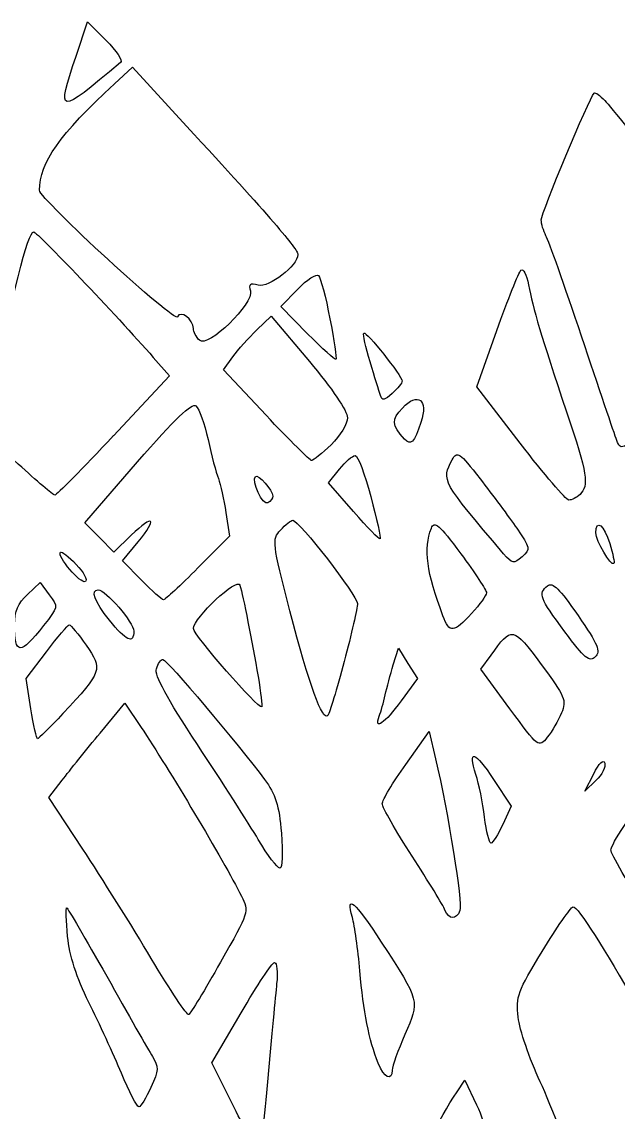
# Model space of a CAD drawing. Header units: centimetres. Extents: x -52 to 49, y -21 to 24.
# Drawn here: x -3.56 to -0.38, y -15.45 to -9.65 of the extents above; entities that cross this region are included whole.
import ezdxf

# ---------------------------------------------------------------- set-up
doc = ezdxf.new("R2010")
doc.units = ezdxf.units.CM
doc.header["$MEASUREMENT"] = 0
doc.layers.add('Layer 1', color=7, linetype='Continuous')

msp = doc.modelspace()

# ---------------------------------------------------------------- linework, layer by layer
at = {"layer": 'Layer 1'}
for points, knots in [([(-3.03389, -9.86711), (-3.02176, -9.85697), (-3.05653, -9.80398), (-3.11115, -9.74936), (-3.11115, -9.74936), (-3.11115, -9.74936), (-3.21046, -9.65005), (-3.21046, -9.65005), (-3.21046, -9.65005), (-3.21046, -9.65005), (-3.27087, -9.83226), (-3.27087, -9.83226), (-3.27087, -9.83226), (-3.37595, -10.14921), (-3.37192, -10.1498), (-3.03389, -9.86711)], [0, 0, 0, 0, 0.2, 0.2, 0.2, 0.2, 0.4, 0.4, 0.4, 0.4, 0.6, 0.6, 0.6, 0.6, 1, 1, 1, 1]), ([(-2.34265, -11.08262), (-2.35384, -11.04735), (-2.34485, -11.04068), (-2.30143, -11.05204), (-2.30143, -11.05204), (-2.2445, -11.06693), (-2.09021, -10.94788), (-2.09021, -10.88906), (-2.09021, -10.88906), (-2.09021, -10.8583), (-2.23574, -10.6902), (-2.6825, -10.20488), (-2.6825, -10.20488), (-2.6825, -10.20488), (-2.97052, -9.892), (-2.97052, -9.892), (-2.97052, -9.892), (-2.97052, -9.892), (-3.06576, -9.9797), (-3.06576, -9.9797), (-3.06576, -9.9797), (-3.36019, -10.25081), (-3.46515, -10.3995), (-3.46589, -10.54653), (-3.46589, -10.54653), (-3.46615, -10.5921), (-2.7421, -11.2558), (-2.73041, -11.22074), (-2.73041, -11.22074), (-2.71751, -11.18203), (-2.64583, -11.23431), (-2.64583, -11.28243), (-2.64583, -11.28243), (-2.64583, -11.29957), (-2.63145, -11.32797), (-2.61387, -11.34554), (-2.61387, -11.34554), (-2.56984, -11.38957), (-2.3216, -11.14892), (-2.34264, -11.08262), (-2.34264, -11.08262), (-2.34264, -11.08262), (-2.34265, -11.08262), (-2.34265, -11.08262)], [0, 0, 0, 0, 0.0833333, 0.0833333, 0.0833333, 0.0833333, 0.1666667, 0.1666667, 0.1666667, 0.1666667, 0.25, 0.25, 0.25, 0.25, 0.3333333, 0.3333333, 0.3333333, 0.3333333, 0.4166667, 0.4166667, 0.4166667, 0.4166667, 0.5, 0.5, 0.5, 0.5, 0.5833333, 0.5833333, 0.5833333, 0.5833333, 0.6666667, 0.6666667, 0.6666667, 0.6666667, 0.75, 0.75, 0.75, 0.75, 0.8333333, 0.8333333, 0.8333333, 0.8333333, 1, 1, 1, 1]), ([(-0.01579, -11.33285), (-0.07987, -11.25418), (-0.13229, -11.18391), (-0.13229, -11.17668), (-0.13229, -11.17668), (-0.13229, -11.14875), (-0.03557, -11.21827), (0.05149, -11.30876), (0.05149, -11.30876), (0.10164, -11.36089), (0.15522, -11.40324), (0.17055, -11.40287), (0.17055, -11.40287), (0.18589, -11.4025), (0.24968, -11.35385), (0.31232, -11.29473), (0.31232, -11.29473), (0.31232, -11.29473), (0.42621, -11.18726), (0.42621, -11.18726), (0.42621, -11.18726), (0.42621, -11.18726), (0.31408, -11.03742), (0.31408, -11.03742), (0.31408, -11.03742), (0.1685, -10.8429), (-0.39344, -10.13532), (-0.45478, -10.0693), (-0.45478, -10.0693), (-0.48084, -10.04125), (-0.50687, -10.02339), (-0.51263, -10.02961), (-0.51263, -10.02961), (-0.53889, -10.05796), (-0.79376, -10.66917), (-0.79376, -10.7038), (-0.79376, -10.7038), (-0.79376, -10.72524), (-0.78245, -10.76345), (-0.76864, -10.78872), (-0.76864, -10.78872), (-0.75482, -10.81399), (-0.66965, -11.05493), (-0.57937, -11.32414), (-0.57937, -11.32414), (-0.48909, -11.59335), (-0.40461, -11.8426), (-0.39163, -11.87802), (-0.39163, -11.87802), (-0.36879, -11.94035), (-0.36049, -11.93492), (-0.13366, -11.70914), (-0.13366, -11.70914), (-0.13366, -11.70914), (0.10071, -11.47586), (0.10071, -11.47586), (0.10071, -11.47586), (0.10071, -11.47586), (-0.01579, -11.33283), (-0.01579, -11.33283), (-0.01579, -11.33283), (-0.01579, -11.33283), (-0.01579, -11.33285), (-0.01579, -11.33285)], [0, 0, 0, 0, 0.0588235, 0.0588235, 0.0588235, 0.0588235, 0.1176471, 0.1176471, 0.1176471, 0.1176471, 0.1764706, 0.1764706, 0.1764706, 0.1764706, 0.2352941, 0.2352941, 0.2352941, 0.2352941, 0.2941176, 0.2941176, 0.2941176, 0.2941176, 0.3529412, 0.3529412, 0.3529412, 0.3529412, 0.4117647, 0.4117647, 0.4117647, 0.4117647, 0.4705882, 0.4705882, 0.4705882, 0.4705882, 0.5294118, 0.5294118, 0.5294118, 0.5294118, 0.5882353, 0.5882353, 0.5882353, 0.5882353, 0.6470588, 0.6470588, 0.6470588, 0.6470588, 0.7058824, 0.7058824, 0.7058824, 0.7058824, 0.7647059, 0.7647059, 0.7647059, 0.7647059, 0.8235294, 0.8235294, 0.8235294, 0.8235294, 0.8823529, 0.8823529, 0.8823529, 0.8823529, 1, 1, 1, 1]), ([(-3.07105, -11.85302), (-3.07105, -11.85302), (-2.7732, -11.5352), (-2.7732, -11.5352), (-2.7732, -11.5352), (-2.7732, -11.5352), (-2.85969, -11.4363), (-2.85969, -11.4363), (-2.85969, -11.4363), (-3.057, -11.21067), (-3.47837, -10.76854), (-3.4961, -10.76854), (-3.4961, -10.76854), (-3.52831, -10.76854), (-3.60781, -11.0865), (-3.73418, -11.72073), (-3.73418, -11.72073), (-3.73418, -11.72073), (-3.75784, -11.83948), (-3.75784, -11.83948), (-3.75784, -11.83948), (-3.75784, -11.83948), (-3.57887, -12.00393), (-3.57887, -12.00393), (-3.57887, -12.00393), (-3.48043, -12.09438), (-3.39292, -12.16893), (-3.3844, -12.1696), (-3.3844, -12.1696), (-3.37588, -12.17026), (-3.23487, -12.02781), (-3.07105, -11.85301), (-3.07105, -11.85301), (-3.07105, -11.85301), (-3.07105, -11.85302), (-3.07105, -11.85302)], [0, 0, 0, 0, 0.1, 0.1, 0.1, 0.1, 0.2, 0.2, 0.2, 0.2, 0.3, 0.3, 0.3, 0.3, 0.4, 0.4, 0.4, 0.4, 0.5, 0.5, 0.5, 0.5, 0.6, 0.6, 0.6, 0.6, 0.7, 0.7, 0.7, 0.7, 0.8, 0.8, 0.8, 0.8, 1, 1, 1, 1]), ([(-0.58737, -12.16554), (-0.53828, -12.11645), (-0.54774, -12.0585), (-0.65908, -11.72586), (-0.65908, -11.72586), (-0.79422, -11.32214), (-0.83853, -11.17417), (-0.86116, -11.05099), (-0.86116, -11.05099), (-0.87138, -10.99533), (-0.88971, -10.95976), (-0.90188, -10.97193), (-0.90188, -10.97193), (-0.91406, -10.98411), (-0.97188, -11.12882), (-1.03037, -11.29352), (-1.03037, -11.29352), (-1.03037, -11.29352), (-1.13673, -11.59297), (-1.13673, -11.59297), (-1.13673, -11.59297), (-1.13673, -11.59297), (-0.9057, -11.89362), (-0.9057, -11.89362), (-0.9057, -11.89362), (-0.77863, -12.05897), (-0.66217, -12.19495), (-0.64689, -12.19578), (-0.64689, -12.19578), (-0.63161, -12.1966), (-0.60482, -12.18301), (-0.58736, -12.16554), (-0.58736, -12.16554), (-0.58736, -12.16554), (-0.58737, -12.16554), (-0.58737, -12.16554)], [0, 0, 0, 0, 0.1, 0.1, 0.1, 0.1, 0.2, 0.2, 0.2, 0.2, 0.3, 0.3, 0.3, 0.3, 0.4, 0.4, 0.4, 0.4, 0.5, 0.5, 0.5, 0.5, 0.6, 0.6, 0.6, 0.6, 0.7, 0.7, 0.7, 0.7, 0.8, 0.8, 0.8, 0.8, 1, 1, 1, 1]), ([(-1.91929, -11.23034), (-1.9413, -11.11528), (-1.96855, -11.01191), (-1.97983, -11.00062), (-1.97983, -11.00062), (-1.99111, -10.98934), (-2.04087, -11.02192), (-2.09041, -11.07303), (-2.09041, -11.07303), (-2.09041, -11.07303), (-2.18047, -11.16595), (-2.18047, -11.16595), (-2.18047, -11.16595), (-2.18047, -11.16595), (-2.03767, -11.31055), (-2.03767, -11.31055), (-2.03767, -11.31055), (-1.95913, -11.39008), (-1.89136, -11.45164), (-1.88706, -11.44735), (-1.88706, -11.44735), (-1.88277, -11.44306), (-1.89727, -11.34541), (-1.91928, -11.23034), (-1.91928, -11.23034), (-1.91928, -11.23034), (-1.91929, -11.23034), (-1.91929, -11.23034)], [0, 0, 0, 0, 0.125, 0.125, 0.125, 0.125, 0.25, 0.25, 0.25, 0.25, 0.375, 0.375, 0.375, 0.375, 0.5, 0.5, 0.5, 0.5, 0.625, 0.625, 0.625, 0.625, 0.75, 0.75, 0.75, 0.75, 1, 1, 1, 1]), ([(-1.91287, -11.90106), (-1.86488, -11.85455), (-1.82562, -11.78997), (-1.82562, -11.75755), (-1.82562, -11.75755), (-1.82562, -11.72264), (-1.90838, -11.60045), (-2.0286, -11.45787), (-2.0286, -11.45787), (-2.0286, -11.45787), (-2.23158, -11.21714), (-2.23158, -11.21714), (-2.23158, -11.21714), (-2.23158, -11.21714), (-2.30883, -11.2905), (-2.30883, -11.2905), (-2.30883, -11.2905), (-2.35132, -11.33085), (-2.40864, -11.39523), (-2.43622, -11.43358), (-2.43622, -11.43358), (-2.43622, -11.43358), (-2.48636, -11.5033), (-2.48636, -11.5033), (-2.48636, -11.5033), (-2.48636, -11.5033), (-2.25934, -11.74446), (-2.25934, -11.74446), (-2.25934, -11.74446), (-2.13448, -11.8771), (-2.02508, -11.98562), (-2.01622, -11.98562), (-2.01622, -11.98562), (-2.00737, -11.98562), (-1.96086, -11.94756), (-1.91287, -11.90105), (-1.91287, -11.90105), (-1.91287, -11.90105), (-1.91287, -11.90106), (-1.91287, -11.90106)], [0, 0, 0, 0, 0.0909091, 0.0909091, 0.0909091, 0.0909091, 0.1818182, 0.1818182, 0.1818182, 0.1818182, 0.2727273, 0.2727273, 0.2727273, 0.2727273, 0.3636364, 0.3636364, 0.3636364, 0.3636364, 0.4545455, 0.4545455, 0.4545455, 0.4545455, 0.5454545, 0.5454545, 0.5454545, 0.5454545, 0.6363636, 0.6363636, 0.6363636, 0.6363636, 0.7272727, 0.7272727, 0.7272727, 0.7272727, 0.8181818, 0.8181818, 0.8181818, 0.8181818, 1, 1, 1, 1]), ([(-1.53458, -11.56253), (-1.53458, -11.53489), (-1.72615, -11.29525), (-1.73843, -11.30753), (-1.73843, -11.30753), (-1.74437, -11.31347), (-1.72957, -11.38215), (-1.70554, -11.46015), (-1.70554, -11.46015), (-1.68151, -11.53815), (-1.65678, -11.61848), (-1.65058, -11.63865), (-1.65058, -11.63865), (-1.64157, -11.66796), (-1.62878, -11.6658), (-1.58694, -11.62793), (-1.58694, -11.62793), (-1.55814, -11.60187), (-1.53457, -11.57243), (-1.53457, -11.56252), (-1.53457, -11.56252), (-1.53457, -11.56252), (-1.53458, -11.56253), (-1.53458, -11.56253)], [0, 0, 0, 0, 0.1428571, 0.1428571, 0.1428571, 0.1428571, 0.2857143, 0.2857143, 0.2857143, 0.2857143, 0.4285714, 0.4285714, 0.4285714, 0.4285714, 0.5714286, 0.5714286, 0.5714286, 0.5714286, 0.7142857, 0.7142857, 0.7142857, 0.7142857, 1, 1, 1, 1]), ([(-1.4343, -11.7822), (-1.39403, -11.66142), (-1.4503, -11.6181), (-1.53305, -11.70619), (-1.53305, -11.70619), (-1.59166, -11.76857), (-1.58992, -11.79573), (-1.52253, -11.87097), (-1.52253, -11.87097), (-1.48853, -11.90894), (-1.4705, -11.89081), (-1.4343, -11.7822)], [0, 0, 0, 0, 0.25, 0.25, 0.25, 0.25, 0.5, 0.5, 0.5, 0.5, 1, 1, 1, 1]), ([(-2.62185, -12.55697), (-2.62185, -12.55697), (-2.45387, -12.38748), (-2.45387, -12.38748), (-2.45387, -12.38748), (-2.45387, -12.38748), (-2.47262, -12.26248), (-2.47262, -12.26248), (-2.47262, -12.26248), (-2.48293, -12.19373), (-2.50118, -12.11224), (-2.51316, -12.08139), (-2.51316, -12.08139), (-2.52515, -12.05054), (-2.54993, -11.95669), (-2.56824, -11.87284), (-2.56824, -11.87284), (-2.58655, -11.78898), (-2.61539, -11.70886), (-2.63234, -11.6948), (-2.63234, -11.6948), (-2.65411, -11.67673), (-2.74549, -11.76423), (-2.9436, -11.99279), (-2.9436, -11.99279), (-2.9436, -11.99279), (-3.22405, -12.31635), (-3.22405, -12.31635), (-3.22405, -12.31635), (-3.22405, -12.31635), (-3.14707, -12.39475), (-3.14707, -12.39475), (-3.14707, -12.39475), (-3.14707, -12.39475), (-3.07009, -12.47315), (-3.07009, -12.47315), (-3.07009, -12.47315), (-3.07009, -12.47315), (-2.97742, -12.38333), (-2.97742, -12.38333), (-2.97742, -12.38333), (-2.8579, -12.26749), (-2.83487, -12.29007), (-2.9411, -12.41895), (-2.9411, -12.41895), (-2.9411, -12.41895), (-3.02325, -12.51861), (-3.02325, -12.51861), (-3.02325, -12.51861), (-3.02325, -12.51861), (-2.92177, -12.62253), (-2.92177, -12.62253), (-2.92177, -12.62253), (-2.86596, -12.67969), (-2.81344, -12.72645), (-2.80506, -12.72645), (-2.80506, -12.72645), (-2.79668, -12.72645), (-2.71423, -12.65018), (-2.62184, -12.55697), (-2.62184, -12.55697), (-2.62184, -12.55697), (-2.62185, -12.55697), (-2.62185, -12.55697)], [0, 0, 0, 0, 0.0588235, 0.0588235, 0.0588235, 0.0588235, 0.1176471, 0.1176471, 0.1176471, 0.1176471, 0.1764706, 0.1764706, 0.1764706, 0.1764706, 0.2352941, 0.2352941, 0.2352941, 0.2352941, 0.2941176, 0.2941176, 0.2941176, 0.2941176, 0.3529412, 0.3529412, 0.3529412, 0.3529412, 0.4117647, 0.4117647, 0.4117647, 0.4117647, 0.4705882, 0.4705882, 0.4705882, 0.4705882, 0.5294118, 0.5294118, 0.5294118, 0.5294118, 0.5882353, 0.5882353, 0.5882353, 0.5882353, 0.6470588, 0.6470588, 0.6470588, 0.6470588, 0.7058824, 0.7058824, 0.7058824, 0.7058824, 0.7647059, 0.7647059, 0.7647059, 0.7647059, 0.8235294, 0.8235294, 0.8235294, 0.8235294, 0.8823529, 0.8823529, 0.8823529, 0.8823529, 1, 1, 1, 1]), ([(-0.92401, -12.34619), (-0.9655, -12.28612), (-1.05346, -12.1676), (-1.11948, -12.08281), (-1.11948, -12.08281), (-1.23051, -11.94021), (-1.24165, -11.93264), (-1.26799, -11.98185), (-1.26799, -11.98185), (-1.32622, -12.09065), (-1.32291, -12.09667), (-0.99414, -12.48136), (-0.99414, -12.48136), (-0.94687, -12.53667), (-0.93974, -12.53789), (-0.89588, -12.4982), (-0.89588, -12.4982), (-0.85072, -12.45734), (-0.852, -12.45046), (-0.92402, -12.34619), (-0.92402, -12.34619), (-0.92402, -12.34619), (-0.92401, -12.34619), (-0.92401, -12.34619)], [0, 0, 0, 0, 0.1428571, 0.1428571, 0.1428571, 0.1428571, 0.2857143, 0.2857143, 0.2857143, 0.2857143, 0.4285714, 0.4285714, 0.4285714, 0.4285714, 0.5714286, 0.5714286, 0.5714286, 0.5714286, 0.7142857, 0.7142857, 0.7142857, 0.7142857, 1, 1, 1, 1]), ([(-1.70131, -12.17682), (-1.73307, -12.05711), (-1.77061, -11.95917), (-1.78473, -11.95917), (-1.78473, -11.95917), (-1.79885, -11.95917), (-1.83638, -11.99175), (-1.86813, -12.03157), (-1.86813, -12.03157), (-1.86813, -12.03157), (-1.92586, -12.10397), (-1.92586, -12.10397), (-1.92586, -12.10397), (-1.92586, -12.10397), (-1.79292, -12.25743), (-1.79292, -12.25743), (-1.79292, -12.25743), (-1.7198, -12.34183), (-1.65628, -12.40719), (-1.65177, -12.40268), (-1.65177, -12.40268), (-1.64726, -12.39817), (-1.66955, -12.29653), (-1.70131, -12.17682)], [0, 0, 0, 0, 0.1428571, 0.1428571, 0.1428571, 0.1428571, 0.2857143, 0.2857143, 0.2857143, 0.2857143, 0.4285714, 0.4285714, 0.4285714, 0.4285714, 0.5714286, 0.5714286, 0.5714286, 0.5714286, 0.7142857, 0.7142857, 0.7142857, 0.7142857, 1, 1, 1, 1]), ([(-2.22334, -12.17589), (-2.22487, -12.14284), (-2.30101, -12.05532), (-2.31557, -12.06988), (-2.31557, -12.06988), (-2.34008, -12.09438), (-2.27694, -12.22782), (-2.24901, -12.21056), (-2.24901, -12.21056), (-2.23443, -12.20155), (-2.22288, -12.18595), (-2.22334, -12.17589)], [0, 0, 0, 0, 0.25, 0.25, 0.25, 0.25, 0.5, 0.5, 0.5, 0.5, 1, 1, 1, 1]), ([(-1.84293, -13.05499), (-1.80431, -12.90826), (-1.77271, -12.76962), (-1.77271, -12.7469), (-1.77271, -12.7469), (-1.77271, -12.70493), (-2.08457, -12.30313), (-2.11715, -12.30313), (-2.11715, -12.30313), (-2.12693, -12.30313), (-2.15627, -12.32671), (-2.18235, -12.35553), (-2.18235, -12.35553), (-2.22813, -12.40611), (-2.22637, -12.42099), (-2.13177, -12.78548), (-2.13177, -12.78548), (-2.02855, -13.18315), (-1.95909, -13.37504), (-1.93039, -13.34176), (-1.93039, -13.34176), (-1.92091, -13.33077), (-1.88156, -13.20173), (-1.84294, -13.05499), (-1.84294, -13.05499), (-1.84294, -13.05499), (-1.84293, -13.05499), (-1.84293, -13.05499)], [0, 0, 0, 0, 0.125, 0.125, 0.125, 0.125, 0.25, 0.25, 0.25, 0.25, 0.375, 0.375, 0.375, 0.375, 0.5, 0.5, 0.5, 0.5, 0.625, 0.625, 0.625, 0.625, 0.75, 0.75, 0.75, 0.75, 1, 1, 1, 1]), ([(-1.16457, -12.79922), (-1.12155, -12.75193), (-1.08599, -12.70278), (-1.08557, -12.69001), (-1.08557, -12.69001), (-1.08515, -12.67724), (-1.1466, -12.58341), (-1.22215, -12.48151), (-1.22215, -12.48151), (-1.33751, -12.3259), (-1.36263, -12.3042), (-1.37904, -12.34598), (-1.37904, -12.34598), (-1.42134, -12.45367), (-1.40448, -12.5813), (-1.31744, -12.81245), (-1.31744, -12.81245), (-1.28222, -12.90597), (-1.25993, -12.90405), (-1.16457, -12.79922)], [0, 0, 0, 0, 0.1666667, 0.1666667, 0.1666667, 0.1666667, 0.3333333, 0.3333333, 0.3333333, 0.3333333, 0.5, 0.5, 0.5, 0.5, 0.6666667, 0.6666667, 0.6666667, 0.6666667, 1, 1, 1, 1]), ([(-0.42863, -12.42746), (-0.45891, -12.32881), (-0.50271, -12.29496), (-0.50271, -12.37021), (-0.50271, -12.37021), (-0.50271, -12.41232), (-0.42287, -12.54961), (-0.40738, -12.53412), (-0.40738, -12.53412), (-0.40255, -12.52929), (-0.41211, -12.48129), (-0.42863, -12.42746)], [0, 0, 0, 0, 0.25, 0.25, 0.25, 0.25, 0.5, 0.5, 0.5, 0.5, 1, 1, 1, 1]), ([(-3.27012, -12.53862), (-3.31027, -12.49671), (-3.34801, -12.46732), (-3.354, -12.4733), (-3.354, -12.4733), (-3.37428, -12.49358), (-3.24613, -12.64511), (-3.22154, -12.62991), (-3.22154, -12.62991), (-3.20811, -12.62161), (-3.22997, -12.58053), (-3.27012, -12.53862)], [0, 0, 0, 0, 0.25, 0.25, 0.25, 0.25, 0.5, 0.5, 0.5, 0.5, 1, 1, 1, 1]), ([(-3.44376, -12.86403), (-3.36549, -12.76521), (-3.36519, -12.76355), (-3.4136, -12.69937), (-3.4136, -12.69937), (-3.4136, -12.69937), (-3.4625, -12.63454), (-3.4625, -12.63454), (-3.4625, -12.63454), (-3.4625, -12.63454), (-3.53042, -12.69834), (-3.53042, -12.69834), (-3.53042, -12.69834), (-3.57933, -12.74429), (-3.59833, -12.78923), (-3.59833, -12.85895), (-3.59833, -12.85895), (-3.59833, -13.02134), (-3.56911, -13.0223), (-3.44376, -12.86402), (-3.44376, -12.86402), (-3.44376, -12.86402), (-3.44376, -12.86403), (-3.44376, -12.86403)], [0, 0, 0, 0, 0.1428571, 0.1428571, 0.1428571, 0.1428571, 0.2857143, 0.2857143, 0.2857143, 0.2857143, 0.4285714, 0.4285714, 0.4285714, 0.4285714, 0.5714286, 0.5714286, 0.5714286, 0.5714286, 0.7142857, 0.7142857, 0.7142857, 0.7142857, 1, 1, 1, 1]), ([(-2.30194, -13.13443), (-2.33259, -12.95247), (-2.38203, -12.70343), (-2.3983, -12.64911), (-2.3983, -12.64911), (-2.41185, -12.60384), (-2.64584, -12.82219), (-2.64584, -12.88011), (-2.64584, -12.88011), (-2.64584, -12.91283), (-2.29838, -13.3108), (-2.28211, -13.29671), (-2.28211, -13.29671), (-2.27851, -13.29359), (-2.28744, -13.22057), (-2.30194, -13.13443)], [0, 0, 0, 0, 0.2, 0.2, 0.2, 0.2, 0.4, 0.4, 0.4, 0.4, 0.6, 0.6, 0.6, 0.6, 1, 1, 1, 1]), ([(-0.59804, -12.80999), (-0.69572, -12.66806), (-0.73414, -12.63055), (-0.75994, -12.65195), (-0.75994, -12.65195), (-0.81131, -12.69458), (-0.80379, -12.71464), (-0.66808, -12.897), (-0.66808, -12.897), (-0.56296, -13.03825), (-0.53648, -13.06017), (-0.50618, -13.03099), (-0.50618, -13.03099), (-0.47572, -13.00164), (-0.49032, -12.96651), (-0.59804, -12.80999)], [0, 0, 0, 0, 0.2, 0.2, 0.2, 0.2, 0.4, 0.4, 0.4, 0.4, 0.6, 0.6, 0.6, 0.6, 1, 1, 1, 1]), ([(-2.96333, -12.89308), (-2.96333, -12.84763), (-3.11431, -12.67354), (-3.15373, -12.67354), (-3.15373, -12.67354), (-3.19601, -12.67354), (-3.17339, -12.7341), (-3.0934, -12.8351), (-3.0934, -12.8351), (-3.00557, -12.94599), (-2.96333, -12.96482), (-2.96333, -12.89308)], [0, 0, 0, 0, 0.25, 0.25, 0.25, 0.25, 0.5, 0.5, 0.5, 0.5, 1, 1, 1, 1]), ([(-3.34143, -13.33241), (-3.13214, -13.10967), (-3.1273, -13.09548), (-3.2172, -12.96848), (-3.2172, -12.96848), (-3.25948, -12.90875), (-3.30002, -12.85999), (-3.3073, -12.86011), (-3.3073, -12.86011), (-3.31458, -12.86011), (-3.36922, -12.92464), (-3.42873, -13.00322), (-3.42873, -13.00322), (-3.42873, -13.00322), (-3.53693, -13.1461), (-3.53693, -13.1461), (-3.53693, -13.1461), (-3.53693, -13.1461), (-3.51106, -13.3067), (-3.51106, -13.3067), (-3.51106, -13.3067), (-3.49684, -13.39503), (-3.48136, -13.4673), (-3.47668, -13.4673), (-3.47668, -13.4673), (-3.47199, -13.4673), (-3.41113, -13.4066), (-3.34142, -13.33242), (-3.34142, -13.33242), (-3.34142, -13.33242), (-3.34143, -13.33241), (-3.34143, -13.33241)], [0, 0, 0, 0, 0.1111111, 0.1111111, 0.1111111, 0.1111111, 0.2222222, 0.2222222, 0.2222222, 0.2222222, 0.3333333, 0.3333333, 0.3333333, 0.3333333, 0.4444444, 0.4444444, 0.4444444, 0.4444444, 0.5555556, 0.5555556, 0.5555556, 0.5555556, 0.6666667, 0.6666667, 0.6666667, 0.6666667, 0.7777778, 0.7777778, 0.7777778, 0.7777778, 1, 1, 1, 1]), ([(-0.68587, -13.329), (-0.65797, -13.26264), (-0.66665, -13.24187), (-0.79383, -13.07031), (-0.79383, -13.07031), (-0.94384, -12.86796), (-0.95093, -12.86667), (-1.06127, -13.02162), (-1.06127, -13.02162), (-1.06127, -13.02162), (-1.11464, -13.09658), (-1.11464, -13.09658), (-1.11464, -13.09658), (-1.11464, -13.09658), (-0.96081, -13.30619), (-0.96081, -13.30619), (-0.96081, -13.30619), (-0.80773, -13.51477), (-0.80676, -13.51552), (-0.76159, -13.45847), (-0.76159, -13.45847), (-0.73663, -13.42694), (-0.70255, -13.36868), (-0.68587, -13.329)], [0, 0, 0, 0, 0.1428571, 0.1428571, 0.1428571, 0.1428571, 0.2857143, 0.2857143, 0.2857143, 0.2857143, 0.4285714, 0.4285714, 0.4285714, 0.4285714, 0.5714286, 0.5714286, 0.5714286, 0.5714286, 0.7142857, 0.7142857, 0.7142857, 0.7142857, 1, 1, 1, 1]), ([(-1.53995, -13.26508), (-1.53995, -13.26508), (-1.45271, -13.14552), (-1.45271, -13.14552), (-1.45271, -13.14552), (-1.45271, -13.14552), (-1.50372, -13.06495), (-1.50372, -13.06495), (-1.50372, -13.06495), (-1.50372, -13.06495), (-1.55473, -12.98438), (-1.55473, -12.98438), (-1.55473, -12.98438), (-1.55473, -12.98438), (-1.58196, -13.0737), (-1.58196, -13.0737), (-1.58196, -13.0737), (-1.59694, -13.12283), (-1.61617, -13.19465), (-1.62468, -13.23332), (-1.62468, -13.23332), (-1.6332, -13.27199), (-1.64745, -13.32259), (-1.65635, -13.34577), (-1.65635, -13.34577), (-1.68712, -13.42595), (-1.62683, -13.38416), (-1.53994, -13.26508), (-1.53994, -13.26508), (-1.53994, -13.26508), (-1.53995, -13.26508), (-1.53995, -13.26508)], [0, 0, 0, 0, 0.1111111, 0.1111111, 0.1111111, 0.1111111, 0.2222222, 0.2222222, 0.2222222, 0.2222222, 0.3333333, 0.3333333, 0.3333333, 0.3333333, 0.4444444, 0.4444444, 0.4444444, 0.4444444, 0.5555556, 0.5555556, 0.5555556, 0.5555556, 0.6666667, 0.6666667, 0.6666667, 0.6666667, 0.7777778, 0.7777778, 0.7777778, 0.7777778, 1, 1, 1, 1]), ([(-2.17753, -13.96885), (-2.18992, -13.82109), (-2.20852, -13.76183), (-2.26736, -13.68273), (-2.26736, -13.68273), (-2.40529, -13.49729), (-2.7893, -13.04396), (-2.80845, -13.04396), (-2.80845, -13.04396), (-2.81891, -13.04396), (-2.83454, -13.06622), (-2.84317, -13.09343), (-2.84317, -13.09343), (-2.85405, -13.12772), (-2.78708, -13.2515), (-2.62483, -13.49692), (-2.62483, -13.49692), (-2.49611, -13.69163), (-2.35014, -13.9194), (-2.30046, -14.00308), (-2.30046, -14.00308), (-2.25078, -14.08675), (-2.19928, -14.15522), (-2.18601, -14.15522), (-2.18601, -14.15522), (-2.1723, -14.15522), (-2.16864, -14.07481), (-2.17752, -13.96886), (-2.17752, -13.96886), (-2.17752, -13.96886), (-2.17753, -13.96885), (-2.17753, -13.96885)], [0, 0, 0, 0, 0.1111111, 0.1111111, 0.1111111, 0.1111111, 0.2222222, 0.2222222, 0.2222222, 0.2222222, 0.3333333, 0.3333333, 0.3333333, 0.3333333, 0.4444444, 0.4444444, 0.4444444, 0.4444444, 0.5555556, 0.5555556, 0.5555556, 0.5555556, 0.6666667, 0.6666667, 0.6666667, 0.6666667, 0.7777778, 0.7777778, 0.7777778, 0.7777778, 1, 1, 1, 1]), ([(-2.50151, -14.65547), (-2.34966, -14.38832), (-2.34876, -14.38547), (-2.39037, -14.30375), (-2.39037, -14.30375), (-2.48865, -14.11071), (-2.7785, -13.62372), (-2.92491, -13.40561), (-2.92491, -13.40561), (-2.92491, -13.40561), (-3.01072, -13.27777), (-3.01072, -13.27777), (-3.01072, -13.27777), (-3.01072, -13.27777), (-3.14219, -13.43575), (-3.14219, -13.43575), (-3.14219, -13.43575), (-3.2145, -13.52264), (-3.30559, -13.63559), (-3.34461, -13.68674), (-3.34461, -13.68674), (-3.34461, -13.68674), (-3.41555, -13.77975), (-3.41555, -13.77975), (-3.41555, -13.77975), (-3.41555, -13.77975), (-3.23518, -14.05347), (-3.23518, -14.05347), (-3.23518, -14.05347), (-3.13598, -14.20402), (-2.972, -14.46612), (-2.87077, -14.63593), (-2.87077, -14.63593), (-2.76955, -14.80573), (-2.67949, -14.9402), (-2.67066, -14.93473), (-2.67066, -14.93473), (-2.66182, -14.92927), (-2.5857, -14.8036), (-2.5015, -14.65547), (-2.5015, -14.65547), (-2.5015, -14.65547), (-2.50151, -14.65547), (-2.50151, -14.65547)], [0, 0, 0, 0, 0.0833333, 0.0833333, 0.0833333, 0.0833333, 0.1666667, 0.1666667, 0.1666667, 0.1666667, 0.25, 0.25, 0.25, 0.25, 0.3333333, 0.3333333, 0.3333333, 0.3333333, 0.4166667, 0.4166667, 0.4166667, 0.4166667, 0.5, 0.5, 0.5, 0.5, 0.5833333, 0.5833333, 0.5833333, 0.5833333, 0.6666667, 0.6666667, 0.6666667, 0.6666667, 0.75, 0.75, 0.75, 0.75, 0.8333333, 0.8333333, 0.8333333, 0.8333333, 1, 1, 1, 1]), ([(-1.22692, -14.38082), (-1.2122, -14.34247), (-1.28983, -13.85795), (-1.35631, -13.5732), (-1.35631, -13.5732), (-1.35631, -13.5732), (-1.39027, -13.42774), (-1.39027, -13.42774), (-1.39027, -13.42774), (-1.39027, -13.42774), (-1.51534, -13.60302), (-1.51534, -13.60302), (-1.51534, -13.60302), (-1.58413, -13.69942), (-1.64041, -13.79355), (-1.64041, -13.8122), (-1.64041, -13.8122), (-1.64041, -13.83085), (-1.56894, -13.95643), (-1.4816, -14.09127), (-1.4816, -14.09127), (-1.39425, -14.22611), (-1.31559, -14.35519), (-1.30679, -14.37811), (-1.30679, -14.37811), (-1.28667, -14.43054), (-1.24652, -14.4319), (-1.22692, -14.38082)], [0, 0, 0, 0, 0.125, 0.125, 0.125, 0.125, 0.25, 0.25, 0.25, 0.25, 0.375, 0.375, 0.375, 0.375, 0.5, 0.5, 0.5, 0.5, 0.625, 0.625, 0.625, 0.625, 0.75, 0.75, 0.75, 0.75, 1, 1, 1, 1]), ([(-0.99913, -13.92331), (-0.99913, -13.92331), (-0.95316, -13.82543), (-0.95316, -13.82543), (-0.95316, -13.82543), (-0.95316, -13.82543), (-1.04736, -13.68356), (-1.04736, -13.68356), (-1.04736, -13.68356), (-1.1498, -13.52927), (-1.18555, -13.5193), (-1.14135, -13.65734), (-1.14135, -13.65734), (-1.1259, -13.70561), (-1.10531, -13.80761), (-1.09562, -13.88401), (-1.09562, -13.88401), (-1.08592, -13.96041), (-1.07059, -14.02253), (-1.06155, -14.02205), (-1.06155, -14.02205), (-1.05251, -14.02157), (-1.02443, -13.97714), (-0.99914, -13.92331), (-0.99914, -13.92331), (-0.99914, -13.92331), (-0.99913, -13.92331), (-0.99913, -13.92331)], [0, 0, 0, 0, 0.125, 0.125, 0.125, 0.125, 0.25, 0.25, 0.25, 0.25, 0.375, 0.375, 0.375, 0.375, 0.5, 0.5, 0.5, 0.5, 0.625, 0.625, 0.625, 0.625, 0.75, 0.75, 0.75, 0.75, 1, 1, 1, 1]), ([(-0.45563, -13.59573), (-0.46293, -13.57411), (-0.48625, -13.5966), (-0.51447, -13.6525), (-0.51447, -13.6525), (-0.51447, -13.6525), (-0.56122, -13.7451), (-0.56122, -13.7451), (-0.56122, -13.7451), (-0.56122, -13.7451), (-0.50238, -13.68833), (-0.50238, -13.68833), (-0.50238, -13.68833), (-0.47002, -13.6571), (-0.44898, -13.61543), (-0.45563, -13.59573)], [0, 0, 0, 0, 0.2, 0.2, 0.2, 0.2, 0.4, 0.4, 0.4, 0.4, 0.6, 0.6, 0.6, 0.6, 1, 1, 1, 1]), ([(0.17237, -15.00849), (0.15435, -14.89119), (0.11996, -14.70091), (0.08032, -14.49917), (0.08032, -14.49917), (0.06014, -14.3965), (0.00226, -14.27661), (-0.11624, -14.09205), (-0.11624, -14.09205), (-0.11624, -14.09205), (-0.2842, -13.83046), (-0.2842, -13.83046), (-0.2842, -13.83046), (-0.2842, -13.83046), (-0.35376, -13.93283), (-0.35376, -13.93283), (-0.35376, -13.93283), (-0.39202, -13.98913), (-0.42332, -14.04614), (-0.42332, -14.0595), (-0.42332, -14.0595), (-0.42332, -14.07286), (-0.33009, -14.23977), (-0.21614, -14.43039), (-0.21614, -14.43039), (-0.10219, -14.62101), (0.03153, -14.85139), (0.08101, -14.94234), (0.08101, -14.94234), (0.1305, -15.03329), (0.17473, -15.1077), (0.1793, -15.1077), (0.1793, -15.1077), (0.18388, -15.1077), (0.18076, -15.06305), (0.17238, -15.00848), (0.17238, -15.00848), (0.17238, -15.00848), (0.17237, -15.00849), (0.17237, -15.00849)], [0, 0, 0, 0, 0.0909091, 0.0909091, 0.0909091, 0.0909091, 0.1818182, 0.1818182, 0.1818182, 0.1818182, 0.2727273, 0.2727273, 0.2727273, 0.2727273, 0.3636364, 0.3636364, 0.3636364, 0.3636364, 0.4545455, 0.4545455, 0.4545455, 0.4545455, 0.5454545, 0.5454545, 0.5454545, 0.5454545, 0.6363636, 0.6363636, 0.6363636, 0.6363636, 0.7272727, 0.7272727, 0.7272727, 0.7272727, 0.8181818, 0.8181818, 0.8181818, 0.8181818, 1, 1, 1, 1]), ([(-1.5875, -15.23006), (-1.5875, -15.21004), (-1.55687, -15.1244), (-1.51943, -15.03975), (-1.51943, -15.03975), (-1.44038, -14.86101), (-1.43904, -14.86622), (-1.64565, -14.54901), (-1.64565, -14.54901), (-1.78836, -14.32991), (-1.83677, -14.28865), (-1.79977, -14.41767), (-1.79977, -14.41767), (-1.78759, -14.46016), (-1.76953, -14.58815), (-1.75964, -14.7021), (-1.75964, -14.7021), (-1.74094, -14.91767), (-1.71087, -15.06973), (-1.66242, -15.1937), (-1.66242, -15.1937), (-1.63254, -15.27018), (-1.58749, -15.29204), (-1.58749, -15.23006), (-1.58749, -15.23006), (-1.58749, -15.23006), (-1.5875, -15.23006), (-1.5875, -15.23006)], [0, 0, 0, 0, 0.125, 0.125, 0.125, 0.125, 0.25, 0.25, 0.25, 0.25, 0.375, 0.375, 0.375, 0.375, 0.5, 0.5, 0.5, 0.5, 0.625, 0.625, 0.625, 0.625, 0.75, 0.75, 0.75, 0.75, 1, 1, 1, 1]), ([(-2.87212, -15.32246), (-2.83091, -15.23108), (-2.83006, -15.21278), (-2.86445, -15.1571), (-2.86445, -15.1571), (-2.88572, -15.12266), (-2.99521, -14.93078), (-3.10776, -14.73068), (-3.10776, -14.73068), (-3.22032, -14.53059), (-3.31635, -14.36688), (-3.32117, -14.36688), (-3.32117, -14.36688), (-3.32599, -14.36688), (-3.32352, -14.43534), (-3.31571, -14.51902), (-3.31571, -14.51902), (-3.30629, -14.61985), (-3.26823, -14.73807), (-3.20283, -14.86959), (-3.20283, -14.86959), (-3.14856, -14.97873), (-3.07069, -15.14839), (-3.02978, -15.24662), (-3.02978, -15.24662), (-2.98887, -15.34485), (-2.94709, -15.42521), (-2.93693, -15.42521), (-2.93693, -15.42521), (-2.92677, -15.42521), (-2.89761, -15.37897), (-2.87212, -15.32246)], [0, 0, 0, 0, 0.1111111, 0.1111111, 0.1111111, 0.1111111, 0.2222222, 0.2222222, 0.2222222, 0.2222222, 0.3333333, 0.3333333, 0.3333333, 0.3333333, 0.4444444, 0.4444444, 0.4444444, 0.4444444, 0.5555556, 0.5555556, 0.5555556, 0.5555556, 0.6666667, 0.6666667, 0.6666667, 0.6666667, 0.7777778, 0.7777778, 0.7777778, 0.7777778, 1, 1, 1, 1]), ([(-0.2791, -16.10651), (-0.22276, -15.9719), (-0.13692, -15.7817), (-0.08833, -15.68384), (-0.08833, -15.68384), (-0.03975, -15.58598), (0, -15.48705), (0, -15.46401), (0, -15.46401), (0, -15.36728), (-0.57741, -14.34685), (-0.62429, -14.36074), (-0.62429, -14.36074), (-0.63746, -14.36464), (-0.71175, -14.47179), (-0.78938, -14.59887), (-0.78938, -14.59887), (-0.9179, -14.80923), (-0.92932, -14.84056), (-0.91701, -14.94897), (-0.91701, -14.94897), (-0.90957, -15.01445), (-0.85643, -15.16924), (-0.7989, -15.29293), (-0.7989, -15.29293), (-0.74138, -15.41662), (-0.63123, -15.70535), (-0.55414, -15.93454), (-0.55414, -15.93454), (-0.47705, -16.16374), (-0.40667, -16.35126), (-0.39776, -16.35126), (-0.39776, -16.35126), (-0.38884, -16.35126), (-0.33545, -16.24113), (-0.27911, -16.10652), (-0.27911, -16.10652), (-0.27911, -16.10652), (-0.2791, -16.10651), (-0.2791, -16.10651)], [0, 0, 0, 0, 0.0909091, 0.0909091, 0.0909091, 0.0909091, 0.1818182, 0.1818182, 0.1818182, 0.1818182, 0.2727273, 0.2727273, 0.2727273, 0.2727273, 0.3636364, 0.3636364, 0.3636364, 0.3636364, 0.4545455, 0.4545455, 0.4545455, 0.4545455, 0.5454545, 0.5454545, 0.5454545, 0.5454545, 0.6363636, 0.6363636, 0.6363636, 0.6363636, 0.7272727, 0.7272727, 0.7272727, 0.7272727, 0.8181818, 0.8181818, 0.8181818, 0.8181818, 1, 1, 1, 1]), ([(-2.24975, -15.27307), (-2.23057, -15.05843), (-2.20944, -14.83221), (-2.2028, -14.77036), (-2.2028, -14.77036), (-2.19615, -14.70851), (-2.20111, -14.65791), (-2.21381, -14.65791), (-2.21381, -14.65791), (-2.22651, -14.65791), (-2.30673, -14.77814), (-2.39207, -14.92509), (-2.39207, -14.92509), (-2.39207, -14.92509), (-2.54723, -15.19228), (-2.54723, -15.19228), (-2.54723, -15.19228), (-2.54723, -15.19228), (-2.43117, -15.42585), (-2.43117, -15.42585), (-2.43117, -15.42585), (-2.36733, -15.55432), (-2.30824, -15.6603), (-2.29986, -15.66137), (-2.29986, -15.66137), (-2.29148, -15.66243), (-2.26893, -15.4877), (-2.24975, -15.27306), (-2.24975, -15.27306), (-2.24975, -15.27306), (-2.24975, -15.27307), (-2.24975, -15.27307)], [0, 0, 0, 0, 0.1111111, 0.1111111, 0.1111111, 0.1111111, 0.2222222, 0.2222222, 0.2222222, 0.2222222, 0.3333333, 0.3333333, 0.3333333, 0.3333333, 0.4444444, 0.4444444, 0.4444444, 0.4444444, 0.5555556, 0.5555556, 0.5555556, 0.5555556, 0.6666667, 0.6666667, 0.6666667, 0.6666667, 0.7777778, 0.7777778, 0.7777778, 0.7777778, 1, 1, 1, 1]), ([(-1.06427, -16.08667), (-1.07582, -15.58737), (-1.08173, -15.53395), (-1.13865, -15.41431), (-1.13865, -15.41431), (-1.13865, -15.41431), (-1.20049, -15.28434), (-1.20049, -15.28434), (-1.20049, -15.28434), (-1.20049, -15.28434), (-1.24186, -15.34555), (-1.24186, -15.34555), (-1.24186, -15.34555), (-1.34385, -15.49646), (-1.44809, -15.71289), (-1.42868, -15.73341), (-1.42868, -15.73341), (-1.40574, -15.75766), (-1.32402, -15.9814), (-1.16937, -16.44338), (-1.16937, -16.44338), (-1.11323, -16.61109), (-1.0678, -16.71178), (-1.06192, -16.68151), (-1.06192, -16.68151), (-1.05631, -16.65267), (-1.05737, -16.38499), (-1.06427, -16.08667)], [0, 0, 0, 0, 0.125, 0.125, 0.125, 0.125, 0.25, 0.25, 0.25, 0.25, 0.375, 0.375, 0.375, 0.375, 0.5, 0.5, 0.5, 0.5, 0.625, 0.625, 0.625, 0.625, 0.75, 0.75, 0.75, 0.75, 1, 1, 1, 1])]:
    msp.add_open_spline(points, degree=3, knots=knots, dxfattribs=at)

doc.saveas('drawing.dxf')
